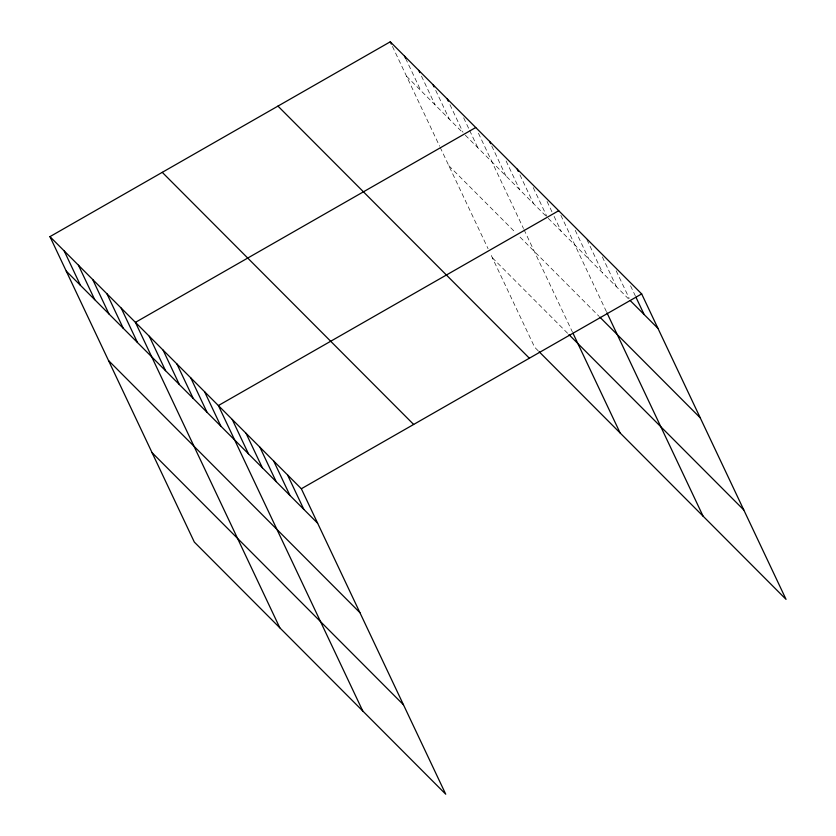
<?xml version="1.0" encoding="UTF-8"?>
<svg xmlns="http://www.w3.org/2000/svg" width="836" height="836" viewBox="0 0 836 836"><rect width="100%" height="100%" fill="white"/><g stroke="black" fill="none" stroke-linecap="round" stroke-linejoin="round"><path stroke-width="0.63" stroke-dasharray="4.18 3.13" d="M406.557 76.264L462.653 132.527M465.328 135.202L546.42 216.534M548.27 218.374L628.463 298.807M448.827 165.695L515.613 232.659M520.065 237.121L598.837 316.123M492.383 257.822L568.062 333.721M538.217 350.817L534.653 347.243L490.23 253.277M630.553 285.797L635.444 296.132M616.184 270.78L629.226 298.358M602.359 256.913L616.477 286.79M586.903 239.598L602.652 272.923M575.252 230.328L588.826 259.055M560.883 215.312L606.434 311.682M547.047 201.445L551.938 211.79M554.111 216.388L561.175 231.321M533.222 187.577L546.807 216.305M519.94 174.86L533.514 203.587M506.114 160.993L519.689 189.72M491.746 145.986L505.864 175.853M478.464 133.269L523.472 228.479M524.015 229.628L572.482 332.164M463.666 117.824L469.1 129.319M469.644 130.468L477.795 147.7M449.967 104.688L462.998 132.266M435.723 90.403L449.298 119.13M421.48 76.118L435.054 104.845M405.596 58.384L420.811 90.56M392.439 46.398L439.621 146.206M440.164 147.345L488.078 248.72"/><path stroke-width="1.25" d="M49.951 236.64L301.347 488.757L445.734 794.2L194.328 542.083L49.951 236.64L390.266 41.8L641.672 293.917L786.049 599.36L539.105 351.705M475.747 127.521L135.422 322.362L279.809 627.805M558.709 210.714L218.384 405.554L362.772 710.997M301.347 488.757L641.672 293.917M630.302 300.657L657.963 328.381M599.757 317.043L700.234 417.812M568.95 334.609L743.779 509.939M277.96 106.099L529.366 358.216M162.257 172.341L413.653 424.458M66.243 271.104L317.638 523.221M108.513 360.535L359.908 612.642M152.058 452.663L403.464 704.779M635.987 297.282L644.138 314.524M606.967 312.831L703.086 516.167M517.223 169.123L518.31 171.422M489.572 141.388L490.659 143.688M573.015 333.303L620.124 432.964M447.25 98.951L448.336 101.24M433.006 84.655L434.093 86.954M418.763 70.37L419.85 72.669M404.509 56.085L405.596 58.384M390.266 41.8L391.352 44.099M287.521 474.89L303.813 509.354M273.696 461.023L289.987 495.497M259.871 447.155L276.162 481.63M246.045 433.288L262.337 467.763M232.209 419.421L248.511 453.896M204.559 391.687L220.85 426.161M190.733 377.82L207.025 412.294M176.908 363.963L193.2 398.427M163.083 350.096L179.374 384.56M149.257 336.229L165.549 370.693M121.178 308.076L137.47 342.541M106.935 293.781L123.226 328.255M92.691 279.496L108.983 313.97M78.438 265.211L94.74 299.685M64.194 250.925L80.486 285.4"/></g></svg>
